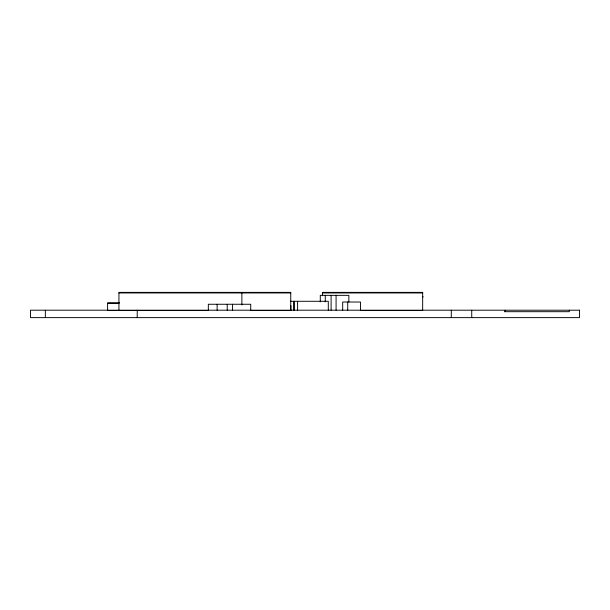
<?xml version="1.0" encoding="UTF-8"?>
<svg xmlns="http://www.w3.org/2000/svg" width="610" height="610" viewBox="0 0 610 610"><rect width="100%" height="100%" fill="white"/><g stroke="black" fill="none" stroke-linecap="round" stroke-linejoin="round"><path stroke-width="0.91" d="M118.935 292.968L290.749 292.968M322.537 292.968L422.669 292.968M422.433 296.826L423.195 296.826M290.284 301.287L328.294 301.287L328.294 310.2M119.659 302.773L107.604 302.773L107.604 310.498L208.529 310.498M107.604 303.368L118.927 303.368M250.344 310.498L290.749 310.498L290.749 292.373L118.935 292.373L118.935 310.498M360.319 310.498L422.669 310.498L422.669 292.373L322.537 292.373L322.537 295.736M504.516 311.687L569.336 311.687L569.336 310.2M505.149 310.2L505.149 311.687M471.728 310.2L471.728 317.627M451.301 310.2L451.301 317.627M360.502 310.2L360.502 302.026L342.683 302.026L342.683 310.2M348.859 301.843L348.859 295.347L320.288 295.347L320.288 301.843M347.731 302.026L347.731 310.2M336.079 295.347L336.079 310.2M331.1 295.347L331.1 310.2M325.267 295.347L325.267 301.843M297.588 301.287L297.588 310.2M294.538 301.287L294.538 310.2M293.524 301.287L293.524 310.2M290.886 305.74L290.886 310.2M250.725 310.2L250.725 304.26L208.33 304.26L208.33 310.2M241.888 292.373L241.888 304.962M232.555 304.26L232.555 310.2M227.217 304.26L227.217 310.2M217.122 304.26L217.122 310.2M137.22 310.2L137.22 317.627M45.353 310.2L45.353 317.627M579.5 310.2L30.5 310.2L30.5 317.627L579.5 317.627L579.5 310.2"/></g></svg>
